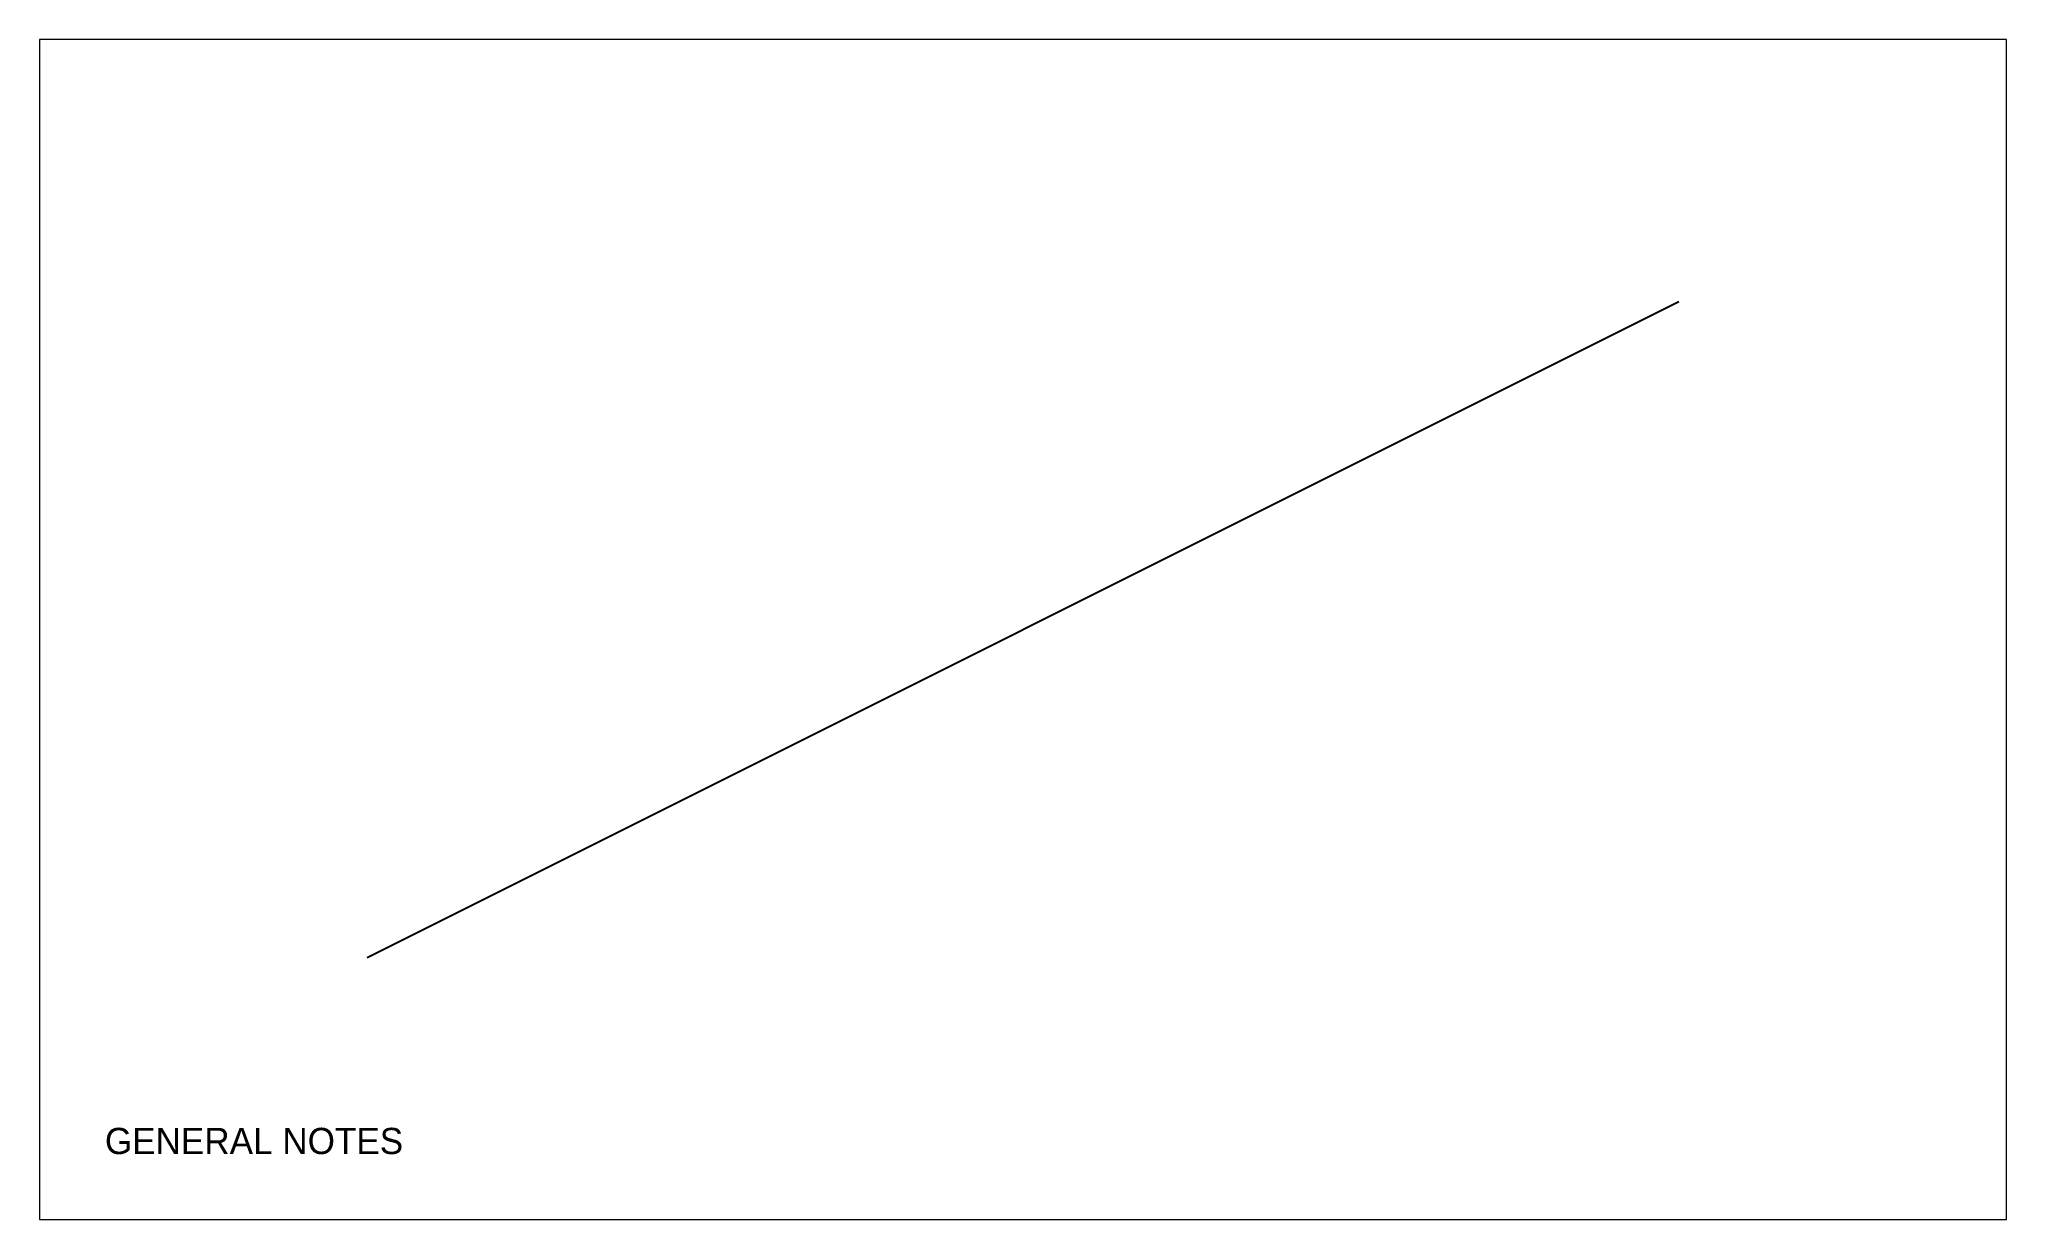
# Paper-space layout 'Layout1' of a CAD drawing. Header units: inches. Extents: x 0.5 to 15.5, y 0.5 to 9.5.
# The model-space entities are those that its viewports show. They can reach past a viewport. Long polylines and large blocks are cut down to what shows.
import ezdxf

# ---------------------------------------------------------------- set-up
doc = ezdxf.new("R2010")
doc.units = ezdxf.units.IN
doc.layers.add('VPORTS', color=8, linetype='Continuous', plot=False)

msp = doc.modelspace()

# ---------------------------------------------------------------- linework, layer by layer
msp.add_line((0, 0), (20, 10))

psp = doc.layouts.get("Layout1")

# ---------------------------------------------------------------- texts
psp.add_text('GENERAL NOTES', height=0.2).set_placement((1, 1))

# ---------------------------------------------------------------- viewports
at = {"layer": 'VPORTS'}
psp.add_viewport(center=(8, 5), size=(15, 9), view_center_point=(10, 5), view_height=18, dxfattribs=at)

doc.saveas('drawing.dxf')
